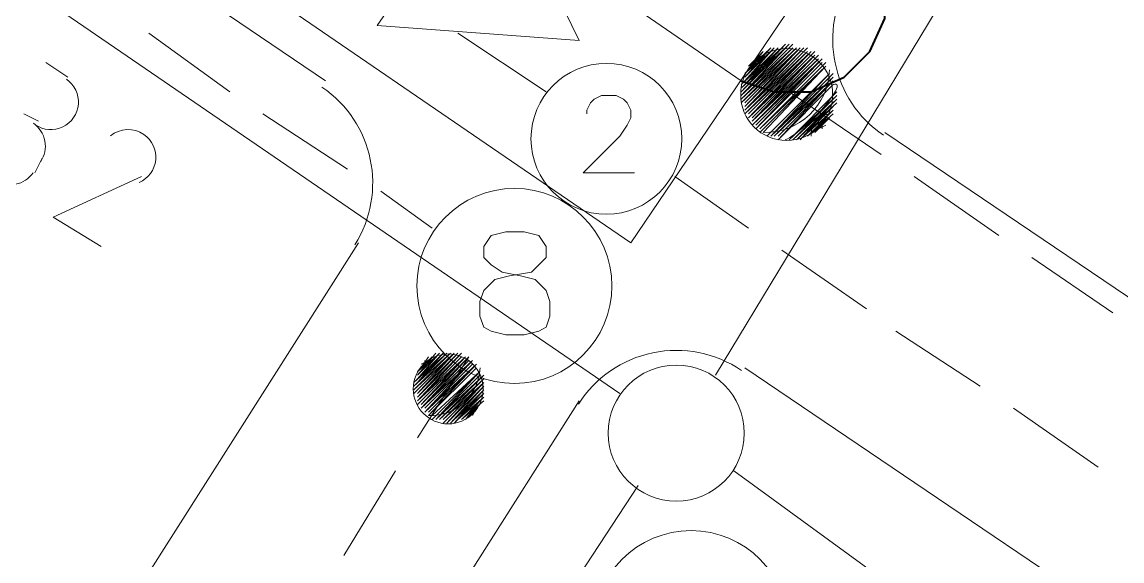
# Model space of a CAD drawing. Header units: millimetres. Extents: x 0.6 to 28.7, y 3.6 to 37.8.
# Drawn here: x 12.339 to 13.586, y 15.225 to 15.836 of the extents above; entities that cross this region are included whole.
import ezdxf

# ---------------------------------------------------------------- set-up
doc = ezdxf.new("R2010")
doc.units = ezdxf.units.MM
for name, color, linetype, true_color in [('PDF_Actives-NodeReceiver', 104, 'Continuous', 0x009525), ('PDF_Cable-565', 23, 'Continuous', 0xdd8a6e), ('PDF_Cable-840', 151, 'Continuous', 0x7fbfff), ('PDF_STHC01', 8, 'Continuous', 0x808080), ('PDF_STLINE01', 8, 'Continuous', 0x808080), ('PDF_STSYM01', 8, 'Continuous', 0x808080), ('PDF_STTEXT01', 8, 'Continuous', 0x808080)]:
    doc.layers.add(name, color=color, linetype=linetype, true_color=true_color)
for name, color, linetype in [('PDF_Actives-PowerSupply', 1, 'Continuous'), ('PDF_Passives-Highleg', 7, 'Continuous'), ('PDF_Passives-Splt2way', 7, 'Continuous'), ('PDF_RDFIN01', 4, 'Continuous')]:
    doc.layers.add(name, color=color, linetype=linetype)

msp = doc.modelspace()

# ---------------------------------------------------------------- linework, layer by layer
at = {"layer": 'PDF_Actives-NodeReceiver', "lineweight": 18}
for points in [[(13.0291, 15.5857), (12.487, 15.9568), (12.6622, 16.2111), (13.2042, 15.8442)], [(12.8707, 16.0193), (12.7414, 15.8317), (12.9707, 15.815)]]:
    msp.add_lwpolyline(points, close=True, dxfattribs=at)
for points in [[(12.9124, 15.9359), (13.1542, 15.7691)], [(12.9332, 15.7566), (12.8331, 15.8233)], [(12.9791, 15.7316), (12.9791, 15.7358), (12.9832, 15.7441), (12.9874, 15.7483), (12.9957, 15.7525), (13.0124, 15.7525), (13.0208, 15.7483), (13.0249, 15.7441), (13.0291, 15.7358), (13.0291, 15.7274), (13.0249, 15.7191), (13.0166, 15.7066), (12.9749, 15.6649), (13.0333, 15.6649)]]:
    msp.add_lwpolyline(points, dxfattribs=at)
msp.add_circle((13.0014, 15.7035), 0.0855, dxfattribs=at)
at = {"layer": 'PDF_Actives-PowerSupply', "lineweight": 9}
for points in [[(13.1542, 15.765), (13.2001, 15.8067), (13.1542, 15.765), (13.2001, 15.8067), (13.1542, 15.765), (13.2001, 15.8067), (13.1542, 15.765), (13.2001, 15.8067), (13.1542, 15.765), (13.2001, 15.8067), (13.1542, 15.765), (13.2001, 15.8067), (13.1542, 15.765), (13.2001, 15.8067), (13.1542, 15.765), (13.2001, 15.8067), (13.1542, 15.765), (13.2001, 15.8067), (13.1542, 15.765), (13.2001, 15.8067), (13.1542, 15.765), (13.2001, 15.8067), (13.1542, 15.765), (13.2001, 15.8067), (13.1542, 15.765), (13.2001, 15.8067), (13.1542, 15.7608), (13.2001, 15.8067), (13.1542, 15.7608), (13.2001, 15.8067), (13.1542, 15.7608), (13.2001, 15.8067), (13.1542, 15.7608), (13.2042, 15.8067), (13.1542, 15.7608), (13.2042, 15.8067), (13.1542, 15.7608), (13.2042, 15.8067), (13.1542, 15.7608), (13.2042, 15.8108), (13.1542, 15.7608), (13.2042, 15.8108), (13.1542, 15.7608), (13.2042, 15.8108), (13.1542, 15.7608), (13.2042, 15.8108), (13.1542, 15.7608), (13.2042, 15.8108), (13.1542, 15.7608), (13.2042, 15.8108), (13.1542, 15.7608), (13.2042, 15.8108), (13.1542, 15.7608), (13.2042, 15.8108), (13.1542, 15.7608), (13.2042, 15.8108), (13.1542, 15.7608), (13.2042, 15.8108), (13.1542, 15.7608), (13.2042, 15.8108), (13.1542, 15.7608)], [(13.1542, 15.7525), (13.2084, 15.8108), (13.1542, 15.7525), (13.2084, 15.8108), (13.1542, 15.7525), (13.2084, 15.8108), (13.1542, 15.7525), (13.2084, 15.8108), (13.1542, 15.7525), (13.2126, 15.8108), (13.1542, 15.7525), (13.2126, 15.8108), (13.1542, 15.7525), (13.2126, 15.8108), (13.1542, 15.7525), (13.2126, 15.8108), (13.1542, 15.7525), (13.2126, 15.8108), (13.1542, 15.7525), (13.2126, 15.8108), (13.1542, 15.7525), (13.2126, 15.8108), (13.1542, 15.7525), (13.2126, 15.8108), (13.1542, 15.7525), (13.2126, 15.8108), (13.1542, 15.7525), (13.2126, 15.8108), (13.1542, 15.7525), (13.2126, 15.8108), (13.1542, 15.7525), (13.2126, 15.8108), (13.1542, 15.7525), (13.2126, 15.8108), (13.1542, 15.7525), (13.2126, 15.8108), (13.1542, 15.7525), (13.2126, 15.8108), (13.1542, 15.7525), (13.2126, 15.8108), (13.1542, 15.7525), (13.2126, 15.8067), (13.1542, 15.7483), (13.2126, 15.8067), (13.1542, 15.7483), (13.2126, 15.8067), (13.1542, 15.7483), (13.2126, 15.8067), (13.1542, 15.7483), (13.2126, 15.8067), (13.1542, 15.7483), (13.2168, 15.8067), (13.1542, 15.7483), (13.2168, 15.8067), (13.1542, 15.7483), (13.2168, 15.8067), (13.1542, 15.7483), (13.2168, 15.8067), (13.1542, 15.7483), (13.2168, 15.8067), (13.1542, 15.7483), (13.2168, 15.8067), (13.1542, 15.7483), (13.2168, 15.8067), (13.1542, 15.7483), (13.2168, 15.8067), (13.1542, 15.7483), (13.2168, 15.8067), (13.1542, 15.7483), (13.2168, 15.8067), (13.1542, 15.7483), (13.2168, 15.8067), (13.1542, 15.7483), (13.2168, 15.8067), (13.1542, 15.7483), (13.2168, 15.8067), (13.1542, 15.7483), (13.2168, 15.8067), (13.1542, 15.7483), (13.2168, 15.8067), (13.1542, 15.7483), (13.2168, 15.8067), (13.1542, 15.7483), (13.2168, 15.8067), (13.1542, 15.7483), (13.2168, 15.8067), (13.1542, 15.7441), (13.2168, 15.8067), (13.1542, 15.7441), (13.2168, 15.8067), (13.1542, 15.7441), (13.2168, 15.8067), (13.1542, 15.7441), (13.2168, 15.8067), (13.1542, 15.7441), (13.2209, 15.8067), (13.1542, 15.7441), (13.2209, 15.8067), (13.1542, 15.7441), (13.2209, 15.8067), (13.1542, 15.7441), (13.2209, 15.8067), (13.1584, 15.7441), (13.2209, 15.8067), (13.1584, 15.7441), (13.2209, 15.8067), (13.1584, 15.7441), (13.2209, 15.8067), (13.1584, 15.7441), (13.2209, 15.8067), (13.1584, 15.7441), (13.2209, 15.8067), (13.1584, 15.7441), (13.2209, 15.8067), (13.1584, 15.7441), (13.2209, 15.8067), (13.1584, 15.7441), (13.2209, 15.8067), (13.1584, 15.7441), (13.2209, 15.8067), (13.1584, 15.7441), (13.2209, 15.8067), (13.1584, 15.7441), (13.2209, 15.8067), (13.1584, 15.7441), (13.2209, 15.8067), (13.1584, 15.7441), (13.2209, 15.8067), (13.1584, 15.7441), (13.2209, 15.8067), (13.1584, 15.7441), (13.2209, 15.8067), (13.1584, 15.7441)], [(13.1584, 15.765), (13.1959, 15.8067), (13.1542, 15.765), (13.1959, 15.8067), (13.1542, 15.765), (13.1959, 15.8067), (13.1542, 15.765), (13.1959, 15.8067)], [(13.1584, 15.7775), (13.1876, 15.8067), (13.1584, 15.7775), (13.1876, 15.8067), (13.1584, 15.7775), (13.1876, 15.8067), (13.1584, 15.7775), (13.1876, 15.8067), (13.1584, 15.7775), (13.1876, 15.8067), (13.1584, 15.7775), (13.1834, 15.8025), (13.1584, 15.7775), (13.1876, 15.8025), (13.1584, 15.7775), (13.1876, 15.8025), (13.1584, 15.7775), (13.1876, 15.8025), (13.1584, 15.7775), (13.1876, 15.8025)], [(13.1584, 15.7733), (13.1917, 15.8067), (13.1584, 15.7733), (13.1917, 15.8067), (13.1584, 15.7733), (13.1917, 15.8067), (13.1584, 15.7733), (13.1917, 15.8067), (13.1584, 15.7733), (13.1917, 15.8067), (13.1584, 15.7733), (13.1917, 15.8067), (13.1584, 15.7733), (13.1917, 15.8067), (13.1584, 15.7733), (13.1917, 15.8067), (13.1584, 15.7733), (13.1917, 15.8067), (13.1584, 15.7733), (13.1917, 15.8067), (13.1584, 15.7733), (13.1876, 15.8067), (13.1584, 15.7733), (13.1876, 15.8067), (13.1584, 15.7733), (13.1876, 15.8067)], [(13.2293, 15.8067), (13.1584, 15.7358), (13.2293, 15.8067), (13.1584, 15.7358), (13.2293, 15.8067), (13.1584, 15.7358), (13.2293, 15.8067), (13.1584, 15.7358), (13.2293, 15.8067), (13.1584, 15.7358), (13.2293, 15.8067), (13.1584, 15.7358), (13.2293, 15.8067), (13.1584, 15.7358), (13.2293, 15.8067), (13.1584, 15.7358), (13.2293, 15.8067), (13.1584, 15.7358), (13.2293, 15.8067), (13.1584, 15.7358), (13.2293, 15.8067), (13.1584, 15.7358), (13.2293, 15.8067), (13.1584, 15.7358), (13.2293, 15.8067), (13.1584, 15.7358), (13.2293, 15.8067), (13.1584, 15.7358), (13.2293, 15.8067), (13.1584, 15.7358), (13.2293, 15.8067), (13.1584, 15.7358), (13.2251, 15.8067), (13.1584, 15.7358), (13.2251, 15.8067), (13.1584, 15.7358), (13.2251, 15.8067), (13.1584, 15.7358), (13.2251, 15.8067), (13.1584, 15.7358), (13.2251, 15.8067), (13.1584, 15.7358), (13.2251, 15.8067)], [(13.1584, 15.7316), (13.2293, 15.8025), (13.1584, 15.7316), (13.2293, 15.8025), (13.1584, 15.7316), (13.2293, 15.8025), (13.1584, 15.7316), (13.2293, 15.8025), (13.1584, 15.7316), (13.2293, 15.8025), (13.1584, 15.7316), (13.2293, 15.8025), (13.1584, 15.7316), (13.2334, 15.8025), (13.1584, 15.7316), (13.2334, 15.8025), (13.1625, 15.7316), (13.2334, 15.8025), (13.1625, 15.7316), (13.2334, 15.8025), (13.1625, 15.7316), (13.2334, 15.8025), (13.1625, 15.7316), (13.2334, 15.8025), (13.1625, 15.7316), (13.2334, 15.8025), (13.1625, 15.7316), (13.2334, 15.8025), (13.1625, 15.7316), (13.2334, 15.8025), (13.1625, 15.7316), (13.2334, 15.8025), (13.1625, 15.7316), (13.2334, 15.8025), (13.1625, 15.7316), (13.2334, 15.8025), (13.1625, 15.7316), (13.2334, 15.8025), (13.1625, 15.7316), (13.2334, 15.8025), (13.1625, 15.7316), (13.2334, 15.8025), (13.1625, 15.7316), (13.2334, 15.8025), (13.1625, 15.7316), (13.2334, 15.8025), (13.1625, 15.7316), (13.2334, 15.8025), (13.1625, 15.7316), (13.2334, 15.8025), (13.1625, 15.7316), (13.2334, 15.8025), (13.1625, 15.7316), (13.2334, 15.8025), (13.1625, 15.7316), (13.2334, 15.8025), (13.1625, 15.7316), (13.2334, 15.8025), (13.1625, 15.7316)], [(13.1625, 15.7816), (13.1834, 15.8025), (13.1625, 15.7816), (13.1834, 15.8025), (13.1625, 15.7816), (13.1834, 15.8025), (13.1625, 15.7816), (13.1834, 15.8025), (13.1625, 15.7816), (13.1834, 15.8025), (13.1625, 15.7816), (13.1834, 15.8025), (13.1625, 15.7816), (13.1834, 15.8025), (13.1625, 15.7816), (13.1792, 15.8025), (13.1625, 15.7816), (13.1792, 15.8025)], [(13.1625, 15.7775), (13.1834, 15.8025), (13.1625, 15.7775)], [(13.2376, 15.8025), (13.1625, 15.7274), (13.2376, 15.8025), (13.1625, 15.7274), (13.2376, 15.8025), (13.1625, 15.7274), (13.2376, 15.8025), (13.1625, 15.7274), (13.2376, 15.8025), (13.1625, 15.7274), (13.2376, 15.8025), (13.1625, 15.7274), (13.2376, 15.8025), (13.1625, 15.7274), (13.2376, 15.8025), (13.1625, 15.7274), (13.2376, 15.8025), (13.1625, 15.7274), (13.2376, 15.8025), (13.1625, 15.7274), (13.2376, 15.8025), (13.1625, 15.7274), (13.2376, 15.8025), (13.1625, 15.7274), (13.2376, 15.8025), (13.1625, 15.7274), (13.2376, 15.8025), (13.1625, 15.7274), (13.2334, 15.8025), (13.1625, 15.7274), (13.2334, 15.8025), (13.1625, 15.7274), (13.2334, 15.8025), (13.1625, 15.7274), (13.2334, 15.8025), (13.1625, 15.7274), (13.2334, 15.8025), (13.1625, 15.7274), (13.2334, 15.8025), (13.1625, 15.7274), (13.2334, 15.8025)], [(13.1751, 15.7942), (13.1667, 15.79), (13.1751, 15.7983), (13.1667, 15.79), (13.1751, 15.7983), (13.1667, 15.79)], [(13.1667, 15.7858), (13.1792, 15.7983), (13.1667, 15.7858), (13.1751, 15.7983), (13.1667, 15.7858), (13.1751, 15.7983)], [(13.1667, 15.7274), (13.2376, 15.7983), (13.1667, 15.7274), (13.2376, 15.7983), (13.1667, 15.7233), (13.2376, 15.7983), (13.1667, 15.7233), (13.2376, 15.7983), (13.1667, 15.7233), (13.2376, 15.7983), (13.1667, 15.7233), (13.2376, 15.7983), (13.1667, 15.7233), (13.2376, 15.7983), (13.1667, 15.7233), (13.2376, 15.7983), (13.1667, 15.7233), (13.2376, 15.7983)], [(13.1709, 15.7191), (13.2459, 15.7942), (13.1709, 15.7191), (13.2459, 15.7942), (13.1709, 15.7191), (13.2459, 15.7942), (13.1709, 15.7191), (13.2459, 15.7942), (13.1709, 15.7191), (13.2459, 15.7942), (13.1709, 15.7191), (13.2459, 15.7942), (13.1709, 15.7191), (13.2459, 15.7942), (13.1709, 15.7191), (13.2459, 15.7942), (13.1709, 15.7191), (13.2459, 15.7942), (13.1709, 15.7191), (13.2459, 15.7942), (13.1709, 15.7191), (13.2459, 15.7942), (13.1709, 15.7191), (13.2459, 15.7942), (13.1709, 15.7191), (13.2459, 15.7942), (13.1709, 15.7191), (13.2459, 15.7942), (13.1709, 15.7191), (13.2459, 15.7942), (13.1709, 15.7191), (13.2459, 15.7942), (13.1709, 15.7191), (13.2459, 15.7942), (13.1709, 15.7191), (13.2459, 15.7942), (13.1709, 15.7191), (13.2459, 15.7942), (13.1709, 15.7191), (13.2459, 15.7942), (13.1709, 15.7191), (13.2459, 15.7942), (13.1709, 15.7191), (13.2459, 15.7942), (13.1709, 15.7191), (13.2459, 15.7942), (13.1709, 15.7191), (13.2459, 15.7942), (13.1709, 15.7191), (13.2459, 15.7942), (13.1709, 15.7191), (13.2459, 15.7942), (13.1709, 15.7191), (13.2459, 15.7942), (13.1709, 15.7191), (13.2459, 15.7942), (13.1709, 15.7191), (13.2459, 15.7942), (13.1709, 15.7191), (13.2459, 15.7942), (13.1667, 15.7191), (13.2418, 15.7942), (13.1667, 15.7191), (13.2418, 15.7942), (13.1667, 15.7191), (13.2418, 15.7942), (13.1667, 15.7191), (13.2418, 15.7942), (13.1667, 15.7191), (13.2418, 15.7942), (13.1667, 15.7191), (13.2418, 15.7942), (13.1667, 15.7191), (13.2418, 15.7942), (13.1667, 15.7191), (13.2418, 15.7942)], [(13.1709, 15.79), (13.1709, 15.7942)], [(13.1709, 15.7149), (13.2459, 15.7942), (13.1709, 15.7149), (13.2459, 15.79), (13.1709, 15.7149), (13.2459, 15.79), (13.1709, 15.7149), (13.2459, 15.79), (13.1709, 15.7149), (13.2459, 15.79), (13.1709, 15.7149), (13.2459, 15.79), (13.1709, 15.7149), (13.2459, 15.79), (13.1709, 15.7149), (13.2459, 15.79), (13.1709, 15.7149), (13.2459, 15.79)], [(13.2501, 15.7858), (13.1792, 15.7108), (13.2501, 15.7858), (13.1792, 15.7108), (13.2501, 15.7858), (13.1792, 15.7108), (13.2501, 15.7858), (13.1792, 15.7108), (13.2501, 15.7858), (13.1792, 15.7108), (13.2501, 15.7858), (13.1792, 15.7108), (13.2501, 15.7858), (13.1792, 15.7108), (13.2501, 15.7858), (13.1792, 15.7108), (13.2501, 15.7858), (13.1792, 15.7108), (13.2501, 15.7858), (13.1751, 15.7108), (13.2501, 15.7858), (13.1751, 15.7149), (13.2501, 15.7858), (13.1751, 15.7149), (13.2501, 15.7858), (13.1751, 15.7149), (13.2501, 15.7858), (13.1751, 15.7149), (13.2501, 15.7858), (13.1751, 15.7149), (13.2501, 15.7858), (13.1751, 15.7149), (13.2501, 15.7858), (13.1751, 15.7149), (13.2501, 15.79), (13.1751, 15.7149), (13.2501, 15.79), (13.1751, 15.7149), (13.2501, 15.79), (13.1751, 15.7149), (13.2501, 15.79), (13.1751, 15.7149), (13.2501, 15.79), (13.1751, 15.7149), (13.2501, 15.79), (13.1751, 15.7149), (13.2501, 15.79), (13.1751, 15.7149), (13.2501, 15.79), (13.1751, 15.7149), (13.2501, 15.79), (13.1751, 15.7149), (13.2501, 15.79), (13.1751, 15.7149), (13.2501, 15.79), (13.1751, 15.7149), (13.2501, 15.79), (13.1751, 15.7149), (13.2501, 15.79), (13.1751, 15.7149), (13.2501, 15.79), (13.1751, 15.7149), (13.2501, 15.79), (13.1751, 15.7149), (13.2501, 15.79), (13.1751, 15.7149), (13.2501, 15.79), (13.1751, 15.7149), (13.2501, 15.79), (13.1751, 15.7149), (13.2501, 15.79), (13.1751, 15.7149), (13.2501, 15.79), (13.1751, 15.7149), (13.2501, 15.79), (13.1751, 15.7149), (13.2501, 15.79), (13.1751, 15.7149), (13.2501, 15.79), (13.1751, 15.7149), (13.2501, 15.79), (13.1751, 15.7149), (13.2501, 15.79), (13.1751, 15.7149), (13.2501, 15.79), (13.1751, 15.7149), (13.2501, 15.79), (13.1751, 15.7149), (13.2501, 15.79)], [(13.1834, 15.7066), (13.2543, 15.7775), (13.1834, 15.7066), (13.2543, 15.7775), (13.1834, 15.7066), (13.2543, 15.7775), (13.1834, 15.7066), (13.2543, 15.7775), (13.1834, 15.7066), (13.2543, 15.7775), (13.1834, 15.7066), (13.2543, 15.7775), (13.1834, 15.7066), (13.2543, 15.7775), (13.1876, 15.7066), (13.2584, 15.7775), (13.1876, 15.7066), (13.2584, 15.7775), (13.1876, 15.7066), (13.2584, 15.7775), (13.1876, 15.7066), (13.2584, 15.7775), (13.1876, 15.7066), (13.2584, 15.7775), (13.1876, 15.7066), (13.2584, 15.7775), (13.1876, 15.7066), (13.2584, 15.7775), (13.1876, 15.7066), (13.2584, 15.7775), (13.1876, 15.7066), (13.2584, 15.7775), (13.1876, 15.7066), (13.2584, 15.7775), (13.1876, 15.7066), (13.2584, 15.7775), (13.1876, 15.7066), (13.2584, 15.7775), (13.1876, 15.7066), (13.2584, 15.7775), (13.1876, 15.7066), (13.2584, 15.7775), (13.1876, 15.7066), (13.2584, 15.7775), (13.1876, 15.7066), (13.2584, 15.7775), (13.1876, 15.7066), (13.2584, 15.7775), (13.1876, 15.7066), (13.2584, 15.7775), (13.1876, 15.7066), (13.2584, 15.7775), (13.1876, 15.7066), (13.2584, 15.7775), (13.1876, 15.7066), (13.2584, 15.7775), (13.1876, 15.7066), (13.2584, 15.7733), (13.1876, 15.7066), (13.2584, 15.7733), (13.1876, 15.7066), (13.2584, 15.7733), (13.1876, 15.7066), (13.2584, 15.7733), (13.1876, 15.7066), (13.2584, 15.7733), (13.1876, 15.7066), (13.2584, 15.7733), (13.1917, 15.7066), (13.2584, 15.7733), (13.1917, 15.7066), (13.2584, 15.7733), (13.1917, 15.7066), (13.2584, 15.7733), (13.1917, 15.7066), (13.2584, 15.7733), (13.1917, 15.7066), (13.2584, 15.7733), (13.1917, 15.7066), (13.2584, 15.7733), (13.1917, 15.7066), (13.2584, 15.7733), (13.1917, 15.7066), (13.2584, 15.7733), (13.1917, 15.7066), (13.2584, 15.7733), (13.1917, 15.7066), (13.2584, 15.7733), (13.1917, 15.7066), (13.2584, 15.7733), (13.1917, 15.7066), (13.2584, 15.7733), (13.1917, 15.7066), (13.2584, 15.7733), (13.1917, 15.7066), (13.2584, 15.7733), (13.1917, 15.7066), (13.2584, 15.7733), (13.1917, 15.7066), (13.2584, 15.7733), (13.1917, 15.7066), (13.2584, 15.7733), (13.1917, 15.7066), (13.2584, 15.7733), (13.1917, 15.7066), (13.2584, 15.7733), (13.1917, 15.7066), (13.2584, 15.7733), (13.1917, 15.7066), (13.2584, 15.7691), (13.1917, 15.7066), (13.2584, 15.7691), (13.1917, 15.7066), (13.2584, 15.7691), (13.1917, 15.7066), (13.2584, 15.7691), (13.1917, 15.7066), (13.2584, 15.7691), (13.1917, 15.7066)], [(13.1959, 15.7066), (13.2584, 15.7691), (13.1959, 15.7066), (13.2584, 15.7691), (13.1959, 15.7066), (13.2584, 15.7691), (13.1959, 15.7066), (13.2584, 15.7691), (13.1959, 15.7066), (13.2584, 15.7691), (13.1959, 15.7024), (13.2584, 15.7691), (13.1959, 15.7024), (13.2584, 15.7691), (13.1959, 15.7024), (13.2584, 15.7691), (13.1959, 15.7024), (13.2584, 15.7691), (13.1959, 15.7024), (13.2584, 15.7691), (13.1959, 15.7024), (13.2584, 15.7691), (13.1959, 15.7024), (13.2584, 15.7691), (13.1959, 15.7024), (13.2584, 15.7691), (13.1959, 15.7024), (13.2584, 15.7691), (13.1959, 15.7024), (13.2584, 15.7691), (13.1959, 15.7024), (13.2584, 15.7691), (13.1959, 15.7024), (13.2584, 15.7691), (13.1959, 15.7024), (13.2584, 15.7691), (13.1959, 15.7024), (13.2584, 15.7691), (13.1959, 15.7024), (13.2584, 15.765), (13.1959, 15.7024), (13.2584, 15.765), (13.1959, 15.7024), (13.2584, 15.765), (13.1959, 15.7024), (13.2584, 15.765), (13.1959, 15.7024), (13.2584, 15.765), (13.1959, 15.7024)], [(13.2084, 15.7024), (13.2626, 15.7525), (13.2084, 15.7024), (13.2626, 15.7525), (13.2084, 15.7024), (13.2626, 15.7525), (13.2084, 15.7024), (13.2626, 15.7525), (13.2084, 15.7024), (13.2626, 15.7566), (13.2084, 15.7024), (13.2626, 15.7566), (13.2084, 15.7024), (13.2626, 15.7566), (13.2084, 15.7024), (13.2626, 15.7566), (13.2084, 15.7024), (13.2626, 15.7566), (13.2084, 15.7024), (13.2626, 15.7566), (13.2084, 15.7024), (13.2626, 15.7566), (13.2084, 15.7024), (13.2626, 15.7566), (13.2084, 15.7024), (13.2626, 15.7566), (13.2084, 15.7024), (13.2626, 15.7566), (13.2084, 15.7024), (13.2626, 15.7566), (13.2084, 15.7024), (13.2626, 15.7566), (13.2084, 15.7024), (13.2626, 15.7566), (13.2084, 15.7024), (13.2626, 15.7566), (13.2084, 15.7024), (13.2626, 15.7566), (13.2084, 15.7024), (13.2626, 15.7566)], [(13.2126, 15.7024), (13.2626, 15.7525), (13.2126, 15.7024), (13.2626, 15.7525), (13.2126, 15.7024), (13.2626, 15.7525), (13.2126, 15.7024), (13.2626, 15.7525), (13.2126, 15.7024), (13.2626, 15.7525), (13.2126, 15.7024), (13.2626, 15.7525), (13.2126, 15.7024), (13.2626, 15.7525), (13.2126, 15.7024), (13.2626, 15.7525), (13.2126, 15.7024), (13.2626, 15.7525), (13.2126, 15.7024), (13.2626, 15.7525), (13.2126, 15.7024), (13.2626, 15.7525), (13.2126, 15.7024), (13.2626, 15.7525), (13.2126, 15.7024), (13.2626, 15.7525), (13.2126, 15.7024), (13.2626, 15.7525), (13.2126, 15.7024), (13.2626, 15.7483), (13.2126, 15.7024), (13.2626, 15.7483), (13.2126, 15.7024), (13.2626, 15.7483), (13.2126, 15.7024), (13.2626, 15.7483), (13.2168, 15.7024), (13.2626, 15.7483), (13.2168, 15.7024), (13.2626, 15.7483), (13.2168, 15.7024), (13.2626, 15.7483), (13.2168, 15.7024), (13.2626, 15.7483), (13.2168, 15.7024), (13.2626, 15.7483), (13.2168, 15.7024), (13.2626, 15.7483), (13.2168, 15.7024), (13.2626, 15.7483), (13.2168, 15.7024), (13.2626, 15.7483), (13.2168, 15.7024), (13.2626, 15.7483), (13.2168, 15.7024), (13.2626, 15.7483), (13.2168, 15.7024), (13.2626, 15.7483), (13.2168, 15.7024), (13.2626, 15.7483), (13.2168, 15.7024), (13.2626, 15.7441)], [(13.2584, 15.7441), (13.2209, 15.7066), (13.2584, 15.7399), (13.2209, 15.7066), (13.2584, 15.7399), (13.2209, 15.7066), (13.2584, 15.7399), (13.2209, 15.7066)], [(13.2293, 15.7066), (13.2543, 15.7316), (13.2293, 15.7066), (13.2584, 15.7316), (13.2293, 15.7066), (13.2584, 15.7358), (13.2293, 15.7066), (13.2584, 15.7358), (13.2293, 15.7066), (13.2584, 15.7358), (13.2293, 15.7066), (13.2584, 15.7358), (13.2293, 15.7066), (13.2584, 15.7358), (13.2293, 15.7066), (13.2584, 15.7358), (13.2293, 15.7066), (13.2584, 15.7358), (13.2293, 15.7066), (13.2584, 15.7358), (13.2293, 15.7066), (13.2584, 15.7358)], [(13.2334, 15.7108), (13.2543, 15.7274), (13.2334, 15.7108), (13.2543, 15.7274), (13.2376, 15.7108), (13.2543, 15.7274), (13.2376, 15.7108), (13.2543, 15.7274), (13.2376, 15.7108), (13.2543, 15.7274), (13.2376, 15.7108), (13.2543, 15.7274), (13.2376, 15.7108), (13.2501, 15.7274), (13.2376, 15.7108), (13.2501, 15.7233), (13.2376, 15.7108)], [(13.2418, 15.7149), (13.2501, 15.7233), (13.2418, 15.7149), (13.2501, 15.7233), (13.2418, 15.7149), (13.2501, 15.7233), (13.2418, 15.7149), (13.2501, 15.7191)], [(13.2459, 15.7149), (13.2459, 15.7191)]]:
    msp.add_lwpolyline(points, dxfattribs=at)
for points in [[(13.1542, 15.7566), (13.2042, 15.8108), (13.1542, 15.7566), (13.2042, 15.8108), (13.1542, 15.7566), (13.2042, 15.8108), (13.1542, 15.7566), (13.2042, 15.8108), (13.1542, 15.7566), (13.2084, 15.8108), (13.1542, 15.7566), (13.2084, 15.8108), (13.1542, 15.7566), (13.2084, 15.8108), (13.1542, 15.7566), (13.2084, 15.8108), (13.1542, 15.7566), (13.2084, 15.8108), (13.1542, 15.7566), (13.2084, 15.8108), (13.1542, 15.7566), (13.2084, 15.8108), (13.1542, 15.7566), (13.2084, 15.8108), (13.1542, 15.7566), (13.2084, 15.8108), (13.1542, 15.7566), (13.2084, 15.8108), (13.1542, 15.7566), (13.2084, 15.8108), (13.1542, 15.7566), (13.2084, 15.8108), (13.1542, 15.7566), (13.2084, 15.8108), (13.1542, 15.7566), (13.2084, 15.8108), (13.1542, 15.7566), (13.2084, 15.8108)], [(13.1584, 15.7691), (13.1917, 15.8067), (13.1584, 15.7691), (13.1917, 15.8067), (13.1584, 15.7691), (13.1917, 15.8067), (13.1584, 15.7691), (13.1959, 15.8067), (13.1584, 15.7691), (13.1959, 15.8067), (13.1584, 15.7691), (13.1959, 15.8067), (13.1584, 15.7691), (13.1959, 15.8067), (13.1584, 15.7691), (13.1959, 15.8067), (13.1584, 15.7691), (13.1959, 15.8067), (13.1584, 15.7691), (13.1959, 15.8067), (13.1584, 15.7691), (13.1959, 15.8067), (13.1584, 15.7691), (13.1959, 15.8067), (13.1584, 15.7691), (13.1959, 15.8067), (13.1584, 15.7691), (13.1959, 15.8067)], [(13.1584, 15.7399), (13.2209, 15.8067), (13.1584, 15.7399), (13.2209, 15.8067), (13.1584, 15.7399), (13.2209, 15.8067), (13.1584, 15.7399), (13.2209, 15.8067), (13.1584, 15.7399), (13.2209, 15.8067), (13.1584, 15.7399), (13.2251, 15.8067), (13.1584, 15.7399), (13.2251, 15.8067), (13.1584, 15.7399), (13.2251, 15.8067), (13.1584, 15.7399), (13.2251, 15.8067), (13.1584, 15.7399), (13.2251, 15.8067), (13.1584, 15.7399), (13.2251, 15.8067), (13.1584, 15.7399), (13.2251, 15.8067), (13.1584, 15.7399), (13.2251, 15.8067), (13.1584, 15.7399), (13.2251, 15.8067), (13.1584, 15.7399), (13.2251, 15.8067), (13.1584, 15.7399), (13.2251, 15.8067), (13.1584, 15.7399), (13.2251, 15.8067), (13.1584, 15.7399), (13.2251, 15.8067), (13.1584, 15.7399), (13.2251, 15.8067), (13.1584, 15.7399), (13.2251, 15.8067), (13.1584, 15.7399), (13.2251, 15.8067), (13.1584, 15.7399), (13.2251, 15.8067), (13.1584, 15.7399), (13.2251, 15.8067), (13.1584, 15.7399), (13.2251, 15.8067), (13.1584, 15.7399), (13.2251, 15.8067)], [(13.1584, 15.7358), (13.2293, 15.8025), (13.1584, 15.7358), (13.2293, 15.8025), (13.1584, 15.7358), (13.2293, 15.8025), (13.1584, 15.7358), (13.2293, 15.8025), (13.1584, 15.7358), (13.2293, 15.8025), (13.1584, 15.7358), (13.2293, 15.8025)], [(13.1625, 15.7858), (13.1792, 15.7983), (13.1625, 15.7858), (13.1792, 15.7983), (13.1625, 15.7858), (13.1792, 15.8025), (13.1625, 15.7858), (13.1792, 15.8025)], [(13.1625, 15.7274), (13.2376, 15.7983), (13.1625, 15.7274), (13.2376, 15.7983), (13.1625, 15.7274), (13.2376, 15.7983), (13.1625, 15.7274), (13.2376, 15.7983), (13.1625, 15.7274), (13.2376, 15.7983), (13.1625, 15.7274), (13.2376, 15.7983), (13.1625, 15.7274), (13.2376, 15.7983), (13.1625, 15.7274), (13.2376, 15.7983), (13.1625, 15.7274), (13.2376, 15.7983), (13.1625, 15.7274), (13.2376, 15.7983)], [(13.1667, 15.7233), (13.2418, 15.7983), (13.1667, 15.7233), (13.2418, 15.7983), (13.1667, 15.7233), (13.2418, 15.7983), (13.1667, 15.7233), (13.2418, 15.7983), (13.1667, 15.7233), (13.2418, 15.7983), (13.1667, 15.7233), (13.2418, 15.7983), (13.1667, 15.7233), (13.2418, 15.7983), (13.1667, 15.7233), (13.2418, 15.7983), (13.1667, 15.7233), (13.2418, 15.7983), (13.1667, 15.7233), (13.2418, 15.7983), (13.1667, 15.7233), (13.2418, 15.7983), (13.1667, 15.7233), (13.2418, 15.7983), (13.1667, 15.7233), (13.2418, 15.7983), (13.1667, 15.7233), (13.2418, 15.7983), (13.1667, 15.7233), (13.2418, 15.7983), (13.1667, 15.7233), (13.2418, 15.7983), (13.1667, 15.7233), (13.2418, 15.7983), (13.1667, 15.7233), (13.2418, 15.7983), (13.1667, 15.7233), (13.2418, 15.7983), (13.1667, 15.7233), (13.2418, 15.7983), (13.1667, 15.7233), (13.2418, 15.7983), (13.1667, 15.7233), (13.2418, 15.7983), (13.1667, 15.7233), (13.2418, 15.7983), (13.1667, 15.7233), (13.2418, 15.7983), (13.1667, 15.7233), (13.2418, 15.7983), (13.1667, 15.7233), (13.2418, 15.7983), (13.1667, 15.7233), (13.2418, 15.7942)], [(13.2168, 15.7024), (13.2584, 15.7441), (13.2168, 15.7024), (13.2584, 15.7441), (13.2168, 15.7024), (13.2584, 15.7441)], [(13.2209, 15.7024), (13.2584, 15.7441), (13.2209, 15.7024), (13.2584, 15.7441), (13.2209, 15.7024), (13.2584, 15.7441), (13.2209, 15.7024), (13.2584, 15.7441), (13.2209, 15.7024), (13.2584, 15.7441), (13.2209, 15.7024), (13.2584, 15.7441), (13.2209, 15.7024), (13.2584, 15.7441), (13.2209, 15.7024), (13.2584, 15.7441), (13.2209, 15.7024), (13.2584, 15.7441), (13.2209, 15.7024), (13.2584, 15.7441), (13.2209, 15.7024), (13.2584, 15.7441)], [(13.2251, 15.7066), (13.2584, 15.7399), (13.2251, 15.7066), (13.2584, 15.7399), (13.2251, 15.7066), (13.2584, 15.7399), (13.2251, 15.7066), (13.2584, 15.7399), (13.2251, 15.7066), (13.2584, 15.7399), (13.2251, 15.7066), (13.2584, 15.7399), (13.2251, 15.7066), (13.2584, 15.7399), (13.2251, 15.7066), (13.2584, 15.7399), (13.2251, 15.7066), (13.2584, 15.7399), (13.2251, 15.7066), (13.2584, 15.7399), (13.2251, 15.7066), (13.2584, 15.7358), (13.2251, 15.7066), (13.2584, 15.7358), (13.2251, 15.7066), (13.2584, 15.7358)]]:
    msp.add_lwpolyline(points, close=True, dxfattribs=at)
msp.add_circle((13.2057, 15.7536), 0.0521, dxfattribs=at)
for centre, radius, start, end in [((13.1813, 15.7837), 0.073, 268.3634, 358.3634), ((13.2564, 15.7087), 0.023, 95.1944, 185.1944)]:
    msp.add_arc(centre, radius, start, end, dxfattribs=at)
msp.add_ellipse((13.2313, 15.7337), major_axis=(0.0313, 0.0313), ratio=0.185695, start_param=3.508798, end_param=6.650396, dxfattribs=at)
at = {"layer": 'PDF_Cable-565', "lineweight": 13}
for points in [[(12.4829, 15.8233), (12.5746, 15.7566)], [(13.2084, 15.7566), (13.3127, 15.6857)], [(12.6121, 15.7316), (12.708, 15.6691)], [(13.0791, 15.6607), (13.1625, 15.6023)], [(13.3502, 15.6607), (13.4461, 15.594)], [(12.7456, 15.644), (12.8039, 15.6023)], [(13.2001, 15.5773), (13.296, 15.5106)], [(13.4836, 15.569), (13.5754, 15.5064)], [(13.3293, 15.4856), (13.4252, 15.423)], [(12.7873, 15.3647), (12.8456, 15.4564)], [(13.4628, 15.398), (13.5587, 15.3313)], [(12.7039, 15.2312), (12.7622, 15.3271)]]:
    msp.add_lwpolyline(points, dxfattribs=at)
at = {"layer": 'PDF_Cable-840', "lineweight": 40}
msp.add_lwpolyline([(13.1542, 15.7691), (13.1917, 15.7566), (13.2334, 15.7566), (13.271, 15.7733), (13.3001, 15.8025), (13.3168, 15.84), (13.3168, 15.8817), (13.3043, 15.9192), (13.2793, 15.9526), (13.1959, 16.0068), (13.4002, 16.3279)], dxfattribs=at)
at = {"layer": 'PDF_Passives-Highleg', "lineweight": 9}
for points in [[(12.7873, 15.4314), (12.8164, 15.4606), (12.7873, 15.4314), (12.8164, 15.4606), (12.7873, 15.4314), (12.8164, 15.4606), (12.7873, 15.4314), (12.8164, 15.4606), (12.7873, 15.4314), (12.8164, 15.4606), (12.7873, 15.4314), (12.8164, 15.4606), (12.7873, 15.4314), (12.8164, 15.4606), (12.7873, 15.4314), (12.8164, 15.4606), (12.7873, 15.4272), (12.8164, 15.4606), (12.7873, 15.4272), (12.8164, 15.4606), (12.7873, 15.4272), (12.8164, 15.4606), (12.7831, 15.4272), (12.8164, 15.4606), (12.7831, 15.4272), (12.8164, 15.4606), (12.7831, 15.4272), (12.8164, 15.4606), (12.7831, 15.4272), (12.8164, 15.4606), (12.7831, 15.4272), (12.8164, 15.4606)], [(12.7873, 15.4147), (12.8331, 15.4606), (12.7873, 15.4147), (12.8331, 15.4606), (12.7873, 15.4147), (12.8331, 15.4606), (12.7873, 15.4147), (12.8331, 15.4606), (12.7873, 15.4147), (12.8331, 15.4606), (12.7873, 15.4147), (12.8331, 15.4606), (12.7873, 15.4147), (12.8331, 15.4606), (12.7873, 15.4147), (12.8331, 15.4606), (12.7873, 15.4147), (12.8331, 15.4606), (12.7873, 15.4147), (12.8331, 15.4606), (12.7873, 15.4147), (12.8331, 15.4606), (12.7873, 15.4147), (12.8331, 15.4606), (12.7873, 15.4147), (12.829, 15.4606), (12.7873, 15.4147), (12.829, 15.4606), (12.7873, 15.4147), (12.829, 15.4606), (12.7873, 15.4147), (12.829, 15.4606), (12.7873, 15.4147), (12.829, 15.4606), (12.7831, 15.4147), (12.829, 15.4606), (12.7831, 15.4147), (12.829, 15.4606), (12.7831, 15.4147), (12.829, 15.4606), (12.7831, 15.4147), (12.829, 15.4606), (12.7831, 15.4147), (12.829, 15.4606), (12.7831, 15.4147), (12.829, 15.4606), (12.7831, 15.4147), (12.829, 15.4606), (12.7831, 15.4189), (12.829, 15.4606), (12.7831, 15.4189), (12.829, 15.4606), (12.7831, 15.4189), (12.829, 15.4606), (12.7831, 15.4189), (12.829, 15.4606), (12.7831, 15.4189), (12.829, 15.4606), (12.7831, 15.4189), (12.829, 15.4606), (12.7831, 15.4189), (12.829, 15.4606), (12.7831, 15.4189), (12.829, 15.4606), (12.7831, 15.4189), (12.829, 15.4606), (12.7831, 15.4189), (12.829, 15.4606), (12.7831, 15.4189), (12.8248, 15.4606), (12.7831, 15.4189), (12.8248, 15.4606), (12.7831, 15.4189), (12.8248, 15.4606), (12.7831, 15.4189), (12.8248, 15.4606), (12.7831, 15.4189), (12.8248, 15.4606), (12.7831, 15.4189), (12.8248, 15.4606), (12.7831, 15.4189), (12.8248, 15.4606), (12.7831, 15.4189), (12.8248, 15.4606), (12.7831, 15.4189), (12.8248, 15.4606), (12.7831, 15.4189), (12.8248, 15.4606), (12.7831, 15.4189), (12.8248, 15.4606)], [(12.8081, 15.4606), (12.7873, 15.4355), (12.8081, 15.4606), (12.7873, 15.4355), (12.8081, 15.4564), (12.7873, 15.4355), (12.8081, 15.4564), (12.7873, 15.4355), (12.8081, 15.4564), (12.7873, 15.4355), (12.8081, 15.4564), (12.7873, 15.4355), (12.8081, 15.4564)], [(12.7873, 15.4355), (12.8123, 15.4606), (12.7873, 15.4355), (12.8123, 15.4606), (12.7873, 15.4355), (12.8123, 15.4606), (12.7873, 15.4355), (12.8123, 15.4606), (12.7873, 15.4355), (12.8123, 15.4606), (12.7873, 15.4355), (12.8123, 15.4606), (12.7873, 15.4355), (12.8123, 15.4606), (12.7873, 15.4314), (12.8123, 15.4606), (12.7873, 15.4314), (12.8123, 15.4606), (12.7873, 15.4314), (12.8123, 15.4606), (12.7873, 15.4314), (12.8123, 15.4606), (12.7873, 15.4314), (12.8123, 15.4606), (12.7873, 15.4314), (12.8123, 15.4606), (12.7873, 15.4314), (12.8123, 15.4606)], [(12.7873, 15.4105), (12.8373, 15.4606), (12.7873, 15.4105), (12.8373, 15.4606), (12.7873, 15.4105), (12.8373, 15.4606), (12.7873, 15.4105), (12.8373, 15.4606), (12.7873, 15.4105), (12.8373, 15.4606), (12.7873, 15.4105), (12.8373, 15.4606), (12.7873, 15.4105), (12.8373, 15.4606), (12.7873, 15.4105), (12.8373, 15.4606), (12.7873, 15.4105), (12.8373, 15.4606), (12.7873, 15.4105), (12.8373, 15.4606), (12.7873, 15.4105), (12.8373, 15.4606), (12.7873, 15.4105), (12.8373, 15.4606), (12.7873, 15.4105), (12.8373, 15.4606), (12.7873, 15.4105), (12.8331, 15.4606), (12.7873, 15.4105), (12.8331, 15.4606), (12.7873, 15.4105), (12.8331, 15.4606), (12.7873, 15.4105), (12.8331, 15.4606), (12.7873, 15.4105), (12.8331, 15.4606), (12.7873, 15.4105), (12.8331, 15.4606), (12.7873, 15.4105), (12.8331, 15.4606), (12.7873, 15.4105), (12.8331, 15.4606), (12.7873, 15.4105), (12.8331, 15.4606), (12.7873, 15.4105), (12.8331, 15.4606), (12.7873, 15.4105), (12.8331, 15.4606), (12.7873, 15.4105), (12.8331, 15.4606), (12.7873, 15.4105), (12.8331, 15.4606)], [(12.8415, 15.4564), (12.7914, 15.4022), (12.8415, 15.4564), (12.7914, 15.4022), (12.8415, 15.4564), (12.7914, 15.4022), (12.8415, 15.4564), (12.7914, 15.4022), (12.8415, 15.4564), (12.7914, 15.4022), (12.8415, 15.4564), (12.7914, 15.4022), (12.8415, 15.4564), (12.7914, 15.4022), (12.8415, 15.4564), (12.7914, 15.4022), (12.8415, 15.4564), (12.7914, 15.4022), (12.8415, 15.4564), (12.7873, 15.4022), (12.8415, 15.4564), (12.7873, 15.4022), (12.8415, 15.4564), (12.7873, 15.4022), (12.8415, 15.4564), (12.7873, 15.4022), (12.8415, 15.4564), (12.7873, 15.4022), (12.8415, 15.4564), (12.7873, 15.4022), (12.8415, 15.4564), (12.7873, 15.4064), (12.8415, 15.4564), (12.7873, 15.4064), (12.8415, 15.4564), (12.7873, 15.4064), (12.8415, 15.4564), (12.7873, 15.4064), (12.8415, 15.4564), (12.7873, 15.4064), (12.8415, 15.4564), (12.7873, 15.4064), (12.8415, 15.4564), (12.7873, 15.4064), (12.8415, 15.4564), (12.7873, 15.4064), (12.8415, 15.4564), (12.7873, 15.4064), (12.8415, 15.4564), (12.7873, 15.4064), (12.8415, 15.4564), (12.7873, 15.4064), (12.8415, 15.4564), (12.7873, 15.4064), (12.8415, 15.4564), (12.7873, 15.4064), (12.8415, 15.4564), (12.7873, 15.4064), (12.8415, 15.4564), (12.7873, 15.4064), (12.8373, 15.4606), (12.7873, 15.4064), (12.8373, 15.4606), (12.7873, 15.4064), (12.8373, 15.4606), (12.7873, 15.4064), (12.8373, 15.4564), (12.7873, 15.4064), (12.8373, 15.4564), (12.7873, 15.4064), (12.8373, 15.4564), (12.7873, 15.4064), (12.8373, 15.4564), (12.7873, 15.4064), (12.8373, 15.4564), (12.7873, 15.4064), (12.8373, 15.4564), (12.7873, 15.4064), (12.8373, 15.4564), (12.7873, 15.4064), (12.8373, 15.4564), (12.7873, 15.4064), (12.8373, 15.4564), (12.7873, 15.4064), (12.8373, 15.4564), (12.7873, 15.4064), (12.8373, 15.4564)], [(12.7914, 15.4481), (12.7998, 15.4522), (12.7914, 15.4439), (12.7998, 15.4522), (12.7914, 15.4439), (12.7998, 15.4522), (12.7914, 15.4439), (12.7998, 15.4564)], [(12.7914, 15.4439), (12.8039, 15.4564), (12.7914, 15.4439), (12.8039, 15.4564), (12.7914, 15.4439), (12.8039, 15.4564), (12.7914, 15.4439), (12.8039, 15.4564), (12.7914, 15.4397), (12.8039, 15.4564), (12.7914, 15.4397), (12.8039, 15.4564), (12.7914, 15.4397)], [(12.7956, 15.4522), (12.7956, 15.4481), (12.7998, 15.4522), (12.7956, 15.4481)], [(12.8498, 15.4481), (12.7956, 15.3938), (12.8498, 15.4481), (12.7956, 15.3938), (12.8498, 15.4481), (12.7956, 15.3938), (12.8498, 15.4481), (12.7956, 15.3938), (12.8498, 15.4481), (12.7956, 15.3938), (12.8498, 15.4481), (12.7956, 15.3938), (12.8498, 15.4481), (12.7956, 15.3938), (12.8498, 15.4481), (12.7956, 15.3938), (12.8498, 15.4481), (12.7956, 15.3938), (12.8498, 15.4481), (12.7956, 15.3938), (12.8498, 15.4522), (12.7956, 15.3938), (12.8498, 15.4522), (12.7956, 15.3938), (12.8498, 15.4522), (12.7956, 15.3938), (12.8498, 15.4522), (12.7956, 15.3938), (12.8498, 15.4522), (12.7956, 15.3938), (12.8498, 15.4522), (12.7956, 15.3938), (12.8498, 15.4522), (12.7956, 15.3938), (12.8498, 15.4522), (12.7956, 15.3938), (12.8498, 15.4522), (12.7956, 15.3938), (12.8498, 15.4522)], [(12.7956, 15.3938), (12.854, 15.4481), (12.7956, 15.3938), (12.854, 15.4481), (12.7956, 15.3938), (12.854, 15.4481), (12.7956, 15.3938), (12.854, 15.4481), (12.7956, 15.3938), (12.854, 15.4481), (12.7956, 15.3938), (12.854, 15.4481), (12.7956, 15.3938), (12.854, 15.4481), (12.7956, 15.3938), (12.854, 15.4481), (12.7956, 15.3938), (12.854, 15.4481), (12.7956, 15.3938), (12.854, 15.4481), (12.7998, 15.3938), (12.854, 15.4481), (12.7998, 15.3938), (12.854, 15.4481), (12.7998, 15.3938), (12.854, 15.4481), (12.7998, 15.3938), (12.854, 15.4481), (12.7998, 15.3938), (12.854, 15.4481), (12.7998, 15.3938), (12.854, 15.4481), (12.7998, 15.3938), (12.854, 15.4481), (12.7998, 15.3938), (12.854, 15.4481), (12.7998, 15.3938), (12.854, 15.4481), (12.7998, 15.3938), (12.854, 15.4481), (12.7998, 15.3938), (12.854, 15.4481), (12.7998, 15.3938)], [(12.854, 15.4439), (12.7998, 15.3897), (12.854, 15.4439), (12.7998, 15.3897), (12.854, 15.4439), (12.7998, 15.3897), (12.854, 15.4439), (12.7998, 15.3897), (12.854, 15.4439), (12.7998, 15.3897), (12.854, 15.4439), (12.7998, 15.3897), (12.854, 15.4439), (12.7998, 15.3897), (12.854, 15.4439), (12.7998, 15.3897), (12.854, 15.4439), (12.7998, 15.3897), (12.854, 15.4439), (12.7998, 15.3897), (12.854, 15.4439), (12.7998, 15.3897), (12.854, 15.4439), (12.7998, 15.3897), (12.854, 15.4439), (12.7998, 15.3897), (12.854, 15.4439), (12.7998, 15.3897), (12.854, 15.4439), (12.7998, 15.3897), (12.854, 15.4439), (12.7998, 15.3897), (12.854, 15.4439), (12.7998, 15.3897), (12.854, 15.4481), (12.7998, 15.3897), (12.854, 15.4481), (12.7998, 15.3897), (12.854, 15.4481), (12.7998, 15.3897), (12.854, 15.4481), (12.7998, 15.3897), (12.854, 15.4481), (12.7998, 15.3897), (12.854, 15.4481), (12.7998, 15.3897), (12.854, 15.4481)], [(12.8623, 15.4355), (12.8123, 15.3855), (12.8623, 15.4355), (12.8123, 15.3855), (12.8623, 15.4355), (12.8123, 15.3855), (12.8623, 15.4355), (12.8123, 15.3855), (12.8623, 15.4355), (12.8123, 15.3855), (12.8623, 15.4355), (12.8123, 15.3855), (12.8623, 15.4355), (12.8123, 15.3855), (12.8623, 15.4355), (12.8123, 15.3855), (12.8623, 15.4355), (12.8123, 15.3855), (12.8623, 15.4355), (12.8123, 15.3855), (12.8623, 15.4355), (12.8123, 15.3855), (12.8623, 15.4355), (12.8123, 15.3855), (12.8623, 15.4355), (12.8123, 15.3855), (12.8623, 15.4355), (12.8081, 15.3855), (12.8623, 15.4355), (12.8081, 15.3855), (12.8623, 15.4355), (12.8081, 15.3855), (12.8581, 15.4355), (12.8081, 15.3855), (12.8581, 15.4355), (12.8081, 15.3855), (12.8581, 15.4355), (12.8081, 15.3855), (12.8581, 15.4355), (12.8081, 15.3855), (12.8581, 15.4355), (12.8081, 15.3855), (12.8581, 15.4355), (12.8081, 15.3855), (12.8581, 15.4355), (12.8081, 15.3855), (12.8581, 15.4355), (12.8081, 15.3855), (12.8581, 15.4355), (12.8081, 15.3855), (12.8581, 15.4355), (12.8081, 15.3855), (12.8581, 15.4355), (12.8081, 15.3855), (12.8581, 15.4397), (12.8081, 15.3855), (12.8581, 15.4397), (12.8081, 15.3855), (12.8581, 15.4397), (12.8081, 15.3855), (12.8581, 15.4397), (12.8081, 15.3855), (12.8581, 15.4397), (12.8081, 15.3855), (12.8581, 15.4397), (12.8081, 15.3855), (12.8581, 15.4397), (12.8081, 15.3855), (12.8581, 15.4397), (12.8081, 15.3855), (12.8581, 15.4397), (12.8081, 15.3855), (12.8581, 15.4397), (12.8081, 15.3855), (12.8581, 15.4397), (12.8081, 15.3855), (12.8581, 15.4397), (12.8081, 15.3855), (12.8581, 15.4397), (12.8081, 15.3855), (12.8581, 15.4397), (12.8081, 15.3855), (12.8581, 15.4397)], [(12.8123, 15.3855), (12.8623, 15.4314), (12.8123, 15.3855), (12.8623, 15.4314), (12.8123, 15.3855), (12.8623, 15.4314), (12.8123, 15.3855), (12.8623, 15.4314), (12.8123, 15.3855), (12.8623, 15.4314), (12.8123, 15.3855), (12.8623, 15.4314), (12.8123, 15.3855), (12.8623, 15.4314), (12.8123, 15.3855), (12.8623, 15.4314), (12.8123, 15.3855), (12.8623, 15.4314), (12.8123, 15.3855), (12.8623, 15.4314), (12.8123, 15.3855), (12.8623, 15.4314), (12.8123, 15.3855), (12.8623, 15.4314), (12.8123, 15.3855), (12.8623, 15.4314), (12.8164, 15.3855), (12.8623, 15.4314), (12.8164, 15.3855), (12.8623, 15.4314), (12.8164, 15.3855), (12.8623, 15.4314), (12.8164, 15.3855), (12.8623, 15.4314), (12.8164, 15.3855), (12.8623, 15.4314), (12.8164, 15.3855), (12.8623, 15.4314), (12.8164, 15.3855), (12.8623, 15.4314), (12.8164, 15.3855), (12.8623, 15.4314), (12.8164, 15.3855), (12.8623, 15.4314), (12.8164, 15.3855), (12.8623, 15.4314), (12.8164, 15.3855), (12.8623, 15.4314), (12.8164, 15.3855), (12.8623, 15.4314)], [(12.8164, 15.3813), (12.8623, 15.4272), (12.8164, 15.3813), (12.8623, 15.4272), (12.8164, 15.3813), (12.8623, 15.4272), (12.8164, 15.3813), (12.8623, 15.4272), (12.8164, 15.3813), (12.8623, 15.4272), (12.8164, 15.3813), (12.8623, 15.4272), (12.8206, 15.3813), (12.8623, 15.4272), (12.8206, 15.3813), (12.8623, 15.4272), (12.8206, 15.3813), (12.8623, 15.4272), (12.8206, 15.3813), (12.8623, 15.4272), (12.8206, 15.3813), (12.8623, 15.4272), (12.8206, 15.3813), (12.8623, 15.4272), (12.8206, 15.3813), (12.8623, 15.4272), (12.8206, 15.3813), (12.8623, 15.4272), (12.8206, 15.3813), (12.8623, 15.4272), (12.8206, 15.3813), (12.8623, 15.4272), (12.8206, 15.3813), (12.8623, 15.423), (12.8206, 15.3813), (12.8623, 15.423), (12.8206, 15.3813), (12.8623, 15.423), (12.8206, 15.3813), (12.8623, 15.423), (12.8206, 15.3813), (12.8623, 15.423), (12.8206, 15.3813), (12.8623, 15.423), (12.8206, 15.3813), (12.8623, 15.423), (12.8206, 15.3813), (12.8623, 15.423), (12.8206, 15.3813), (12.8623, 15.423), (12.8206, 15.3813), (12.8623, 15.423), (12.8206, 15.3813), (12.8623, 15.423), (12.8248, 15.3813), (12.8623, 15.423), (12.8248, 15.3813), (12.8623, 15.423), (12.8248, 15.3813), (12.8623, 15.423), (12.8248, 15.3813), (12.8623, 15.423), (12.8248, 15.3813), (12.8623, 15.423), (12.8248, 15.3813), (12.8623, 15.423), (12.8248, 15.3813), (12.8623, 15.423), (12.8248, 15.3813), (12.8623, 15.423), (12.8248, 15.3813), (12.8623, 15.423), (12.8248, 15.3813), (12.8623, 15.4189), (12.8248, 15.3813), (12.8623, 15.4189), (12.8248, 15.3813), (12.8623, 15.4189), (12.8248, 15.3813), (12.8623, 15.4189), (12.8248, 15.3813), (12.8623, 15.4189), (12.8248, 15.3813), (12.8623, 15.4189), (12.8248, 15.3813), (12.8623, 15.4189), (12.8248, 15.3813), (12.8623, 15.4189), (12.8248, 15.3813), (12.8623, 15.4189), (12.8248, 15.3813), (12.8623, 15.4189), (12.829, 15.3813), (12.8623, 15.4189), (12.829, 15.3813), (12.8623, 15.4189), (12.829, 15.3813), (12.8623, 15.4189), (12.829, 15.3813), (12.8623, 15.4189), (12.829, 15.3813), (12.8623, 15.4189), (12.829, 15.3813), (12.8623, 15.4189), (12.829, 15.3813), (12.8623, 15.4189), (12.829, 15.3813), (12.8623, 15.4189), (12.829, 15.3813), (12.8623, 15.4147), (12.829, 15.3813), (12.8623, 15.4147), (12.829, 15.3813), (12.8623, 15.4147), (12.829, 15.3813), (12.8623, 15.4147), (12.829, 15.3813)], [(12.829, 15.3855), (12.8623, 15.4147), (12.829, 15.3855), (12.8623, 15.4147), (12.829, 15.3855), (12.8623, 15.4147), (12.829, 15.3855), (12.8623, 15.4147), (12.829, 15.3855), (12.8623, 15.4147), (12.8331, 15.3855), (12.8623, 15.4147), (12.8331, 15.3855), (12.8623, 15.4147), (12.8331, 15.3855), (12.8623, 15.4147), (12.8331, 15.3855), (12.8623, 15.4147), (12.8331, 15.3855), (12.8623, 15.4147), (12.8331, 15.3855), (12.8623, 15.4147), (12.8331, 15.3855), (12.8623, 15.4147), (12.8331, 15.3855), (12.8623, 15.4105), (12.8331, 15.3855), (12.8623, 15.4105), (12.8331, 15.3855), (12.8623, 15.4105), (12.8331, 15.3855), (12.8623, 15.4105), (12.8331, 15.3855), (12.8623, 15.4105), (12.8331, 15.3855), (12.8623, 15.4105), (12.8331, 15.3855), (12.8623, 15.4105), (12.8331, 15.3855)], [(12.8373, 15.3855), (12.8581, 15.4064), (12.8373, 15.3855), (12.8581, 15.4064), (12.8373, 15.3855), (12.8581, 15.4064), (12.8373, 15.3855), (12.8581, 15.4064), (12.8373, 15.3855), (12.8581, 15.4064), (12.8373, 15.3855), (12.8623, 15.4064), (12.8373, 15.3855), (12.8623, 15.4105), (12.8373, 15.3855), (12.8623, 15.4105), (12.8373, 15.3855), (12.8623, 15.4105), (12.8373, 15.3855), (12.8623, 15.4105), (12.8373, 15.3855), (12.8623, 15.4105), (12.8373, 15.3855), (12.8623, 15.4105), (12.8373, 15.3855), (12.8623, 15.4105)], [(12.8415, 15.3897), (12.8581, 15.4022), (12.8415, 15.3897), (12.8581, 15.4022), (12.8415, 15.3897), (12.8581, 15.4022), (12.8456, 15.3897), (12.8581, 15.4022), (12.8456, 15.3897), (12.8581, 15.4022), (12.8456, 15.3897), (12.8581, 15.4022), (12.8456, 15.3897), (12.854, 15.398), (12.8456, 15.3897), (12.854, 15.398), (12.8456, 15.3897), (12.854, 15.398), (12.8498, 15.3897), (12.854, 15.398), (12.8498, 15.3938), (12.854, 15.398)]]:
    msp.add_lwpolyline(points, dxfattribs=at)
for points in [[(12.7831, 15.4272), (12.8206, 15.4606), (12.7831, 15.4272), (12.8206, 15.4606), (12.7831, 15.4272), (12.8206, 15.4606), (12.7831, 15.4272), (12.8206, 15.4606), (12.7831, 15.4272), (12.8206, 15.4606), (12.7831, 15.4272), (12.8206, 15.4606), (12.7831, 15.4272), (12.8206, 15.4606), (12.7831, 15.4272), (12.8206, 15.4606), (12.7831, 15.4272), (12.8206, 15.4606)], [(12.7831, 15.423), (12.8206, 15.4606), (12.7831, 15.423), (12.8206, 15.4606), (12.7831, 15.423), (12.8206, 15.4606), (12.7831, 15.423), (12.8206, 15.4606), (12.7831, 15.423), (12.8206, 15.4606), (12.7831, 15.423), (12.8206, 15.4606), (12.7831, 15.423), (12.8206, 15.4606), (12.7831, 15.423), (12.8206, 15.4606), (12.7831, 15.423), (12.8206, 15.4606), (12.7831, 15.423), (12.8248, 15.4606), (12.7831, 15.423), (12.8248, 15.4606), (12.7831, 15.423), (12.8248, 15.4606), (12.7831, 15.423), (12.8248, 15.4606), (12.7831, 15.423), (12.8248, 15.4606), (12.7831, 15.423), (12.8248, 15.4606), (12.7831, 15.423), (12.8248, 15.4606), (12.7831, 15.423), (12.8248, 15.4606), (12.7831, 15.423), (12.8248, 15.4606), (12.7831, 15.423), (12.8248, 15.4606)], [(12.7873, 15.4397), (12.8039, 15.4564), (12.7873, 15.4397), (12.8039, 15.4564), (12.7873, 15.4397), (12.8081, 15.4564), (12.7873, 15.4397), (12.8081, 15.4564), (12.7873, 15.4397), (12.8081, 15.4564), (12.7873, 15.4397), (12.8081, 15.4564), (12.7873, 15.4397), (12.8081, 15.4564)], [(12.7914, 15.4022), (12.8456, 15.4564), (12.7914, 15.4022), (12.8456, 15.4564), (12.7914, 15.4022), (12.8456, 15.4564), (12.7914, 15.4022), (12.8456, 15.4564), (12.7914, 15.4022), (12.8456, 15.4564), (12.7914, 15.4022), (12.8456, 15.4564), (12.7914, 15.4022), (12.8456, 15.4564), (12.7914, 15.4022), (12.8456, 15.4564), (12.7914, 15.4022), (12.8456, 15.4564), (12.7914, 15.4022), (12.8456, 15.4564), (12.7914, 15.4022), (12.8456, 15.4564), (12.7914, 15.4022), (12.8456, 15.4564), (12.7914, 15.4022), (12.8456, 15.4564), (12.7914, 15.4022), (12.8456, 15.4564), (12.7914, 15.4022), (12.8456, 15.4564), (12.7914, 15.4022), (12.8456, 15.4564)], [(12.7914, 15.398), (12.8456, 15.4564), (12.7914, 15.398), (12.8456, 15.4522), (12.7914, 15.398), (12.8456, 15.4522), (12.7914, 15.398), (12.8456, 15.4522), (12.7914, 15.398), (12.8456, 15.4522), (12.7914, 15.398), (12.8456, 15.4522), (12.7914, 15.398), (12.8456, 15.4522), (12.7914, 15.398), (12.8456, 15.4522), (12.7914, 15.398), (12.8456, 15.4522), (12.7914, 15.398), (12.8456, 15.4522), (12.7914, 15.398), (12.8456, 15.4522), (12.7914, 15.398), (12.8456, 15.4522), (12.7914, 15.398), (12.8456, 15.4522), (12.7914, 15.398), (12.8456, 15.4522), (12.7914, 15.398), (12.8456, 15.4522), (12.7914, 15.398), (12.8456, 15.4522), (12.7914, 15.398), (12.8456, 15.4522), (12.7914, 15.398), (12.8498, 15.4522), (12.7914, 15.398), (12.8498, 15.4522), (12.7914, 15.398), (12.8498, 15.4522), (12.7914, 15.398), (12.8498, 15.4522), (12.7914, 15.398), (12.8498, 15.4522), (12.7914, 15.398), (12.8498, 15.4522), (12.7914, 15.398), (12.8498, 15.4522)], [(12.7956, 15.398), (12.8498, 15.4522), (12.7956, 15.398), (12.8498, 15.4522), (12.7956, 15.398), (12.8498, 15.4522), (12.7956, 15.398), (12.8498, 15.4522), (12.7956, 15.398), (12.8498, 15.4522), (12.7956, 15.398), (12.8498, 15.4522), (12.7956, 15.398), (12.8498, 15.4522), (12.7956, 15.398), (12.8498, 15.4522), (12.7956, 15.398), (12.8498, 15.4522), (12.7956, 15.398), (12.8498, 15.4522), (12.7956, 15.398), (12.8498, 15.4522)], [(12.8039, 15.3897), (12.8581, 15.4397), (12.8039, 15.3897), (12.8581, 15.4397), (12.8039, 15.3897), (12.8581, 15.4397), (12.8039, 15.3897), (12.8581, 15.4397), (12.8039, 15.3897), (12.8581, 15.4397), (12.8039, 15.3897), (12.8581, 15.4397), (12.8039, 15.3897), (12.8581, 15.4397), (12.8039, 15.3897), (12.8581, 15.4397), (12.8039, 15.3897), (12.8581, 15.4397)], [(12.8039, 15.3855), (12.8581, 15.4397), (12.8039, 15.3855), (12.8581, 15.4397), (12.8039, 15.3855), (12.8581, 15.4397), (12.8039, 15.3855), (12.8581, 15.4397), (12.8039, 15.3855), (12.8581, 15.4397), (12.8039, 15.3855), (12.8581, 15.4397)], [(12.8164, 15.3855), (12.8623, 15.4272), (12.8164, 15.3855), (12.8623, 15.4272), (12.8164, 15.3855), (12.8623, 15.4272), (12.8164, 15.3855), (12.8623, 15.4272), (12.8164, 15.3855), (12.8623, 15.4272), (12.8164, 15.3855), (12.8623, 15.4272)], [(12.8415, 15.3855), (12.8581, 15.4064), (12.8415, 15.3855), (12.8581, 15.4064), (12.8415, 15.3855), (12.8581, 15.4064), (12.8415, 15.3855), (12.8581, 15.4064), (12.8415, 15.3855), (12.8581, 15.4064), (12.8415, 15.3855), (12.8581, 15.4022), (12.8415, 15.3855), (12.8581, 15.4022)]]:
    msp.add_lwpolyline(points, close=True, dxfattribs=at)
msp.add_circle((12.8221, 15.42), 0.0396, dxfattribs=at)
msp.add_arc((12.8019, 15.446), 0.0563, 267.8789, 357.8789, dxfattribs=at)
at = {"layer": 'PDF_Passives-Splt2way', "lineweight": 9}
msp.add_lwpolyline([(12.8873, 15.5982), (12.8707, 15.594), (12.8623, 15.5815), (12.8623, 15.569), (12.8707, 15.5606), (12.8832, 15.5523), (12.904, 15.5481), (12.9207, 15.544), (12.9332, 15.5315), (12.9374, 15.5189), (12.9374, 15.5023), (12.9332, 15.4898), (12.9249, 15.4856), (12.9082, 15.4814), (12.8873, 15.4814), (12.8707, 15.4856), (12.8623, 15.4898), (12.8581, 15.5023), (12.8581, 15.5189), (12.8623, 15.5315), (12.8748, 15.544), (12.8915, 15.5481), (12.9165, 15.5523), (12.9249, 15.5606), (12.9332, 15.569), (12.9332, 15.5815), (12.9249, 15.594), (12.9082, 15.5982)], close=True, dxfattribs=at)
msp.add_lwpolyline([(13.0124, 15.5398), (13.0124, 15.5398)], dxfattribs=at)
msp.add_circle((12.8971, 15.5367), 0.1105, dxfattribs=at)
at = {"layer": 'PDF_RDFIN01', "lineweight": 0}
for points in [[(12.0242, 16.2153), (12.683, 15.7691)], [(13.3168, 15.7108), (13.9089, 15.3105)], [(11.307, 13.3631), (12.7205, 15.5857)], [(13.1584, 15.4439), (13.7505, 15.0436)], [(11.4696, 13.0421), (12.9707, 15.4064)]]:
    msp.add_lwpolyline(points, dxfattribs=at)
for centre, start, end in [((13.3892, 15.8161), 147.6013, 235.8106), ((12.6052, 15.6535), 327.6013, 55.8106), ((13.0806, 15.3324), 55.8106, 147.6013)]:
    msp.add_arc(centre, 0.1313, start, end, dxfattribs=at)
at = {"layer": 'PDF_STHC01', "lineweight": 0}
msp.add_circle((13.0973, 15.1489), 0.1105, dxfattribs=at)
at = {"layer": 'PDF_STLINE01', "lineweight": 0}
for points in [[(14.0632, 16.9659), (13.9298, 16.7657), (13.125, 15.4355)], [(13.0166, 15.4147), (12.0242, 16.0944)], [(13.6379, 14.9685), (13.1459, 15.3271)], [(13.0374, 15.3105), (12.1076, 13.8927)]]:
    msp.add_lwpolyline(points, dxfattribs=at)
at = {"layer": 'PDF_STSYM01', "lineweight": 0}
msp.add_circle((13.0806, 15.3699), 0.0771, dxfattribs=at)
at = {"layer": 'PDF_STTEXT01', "lineweight": 0}
for points in [[(12.3661, 15.79), (12.3911, 15.7733)], [(12.3578, 15.7233), (12.3411, 15.7316)], [(12.3619, 15.6816), (12.3536, 15.6649)], [(12.4745, 15.6607), (12.3744, 15.6148), (12.4287, 15.5815)]]:
    msp.add_lwpolyline(points, dxfattribs=at)
msp.add_lwpolyline([(12.4718, 15.654, 0.59055), (12.4772, 15.7083, 0.338563), (12.4392, 15.7067)], format="xyb", dxfattribs=at)
for centre, start, end in [((12.3717, 15.7452), 235.643, 55.6431), ((12.3342, 15.6952), 325.643, 55.6431), ((12.3258, 15.6827), 235.643, 325.6431)]:
    msp.add_arc(centre, 0.0313, start, end, dxfattribs=at)

doc.saveas('drawing.dxf')
